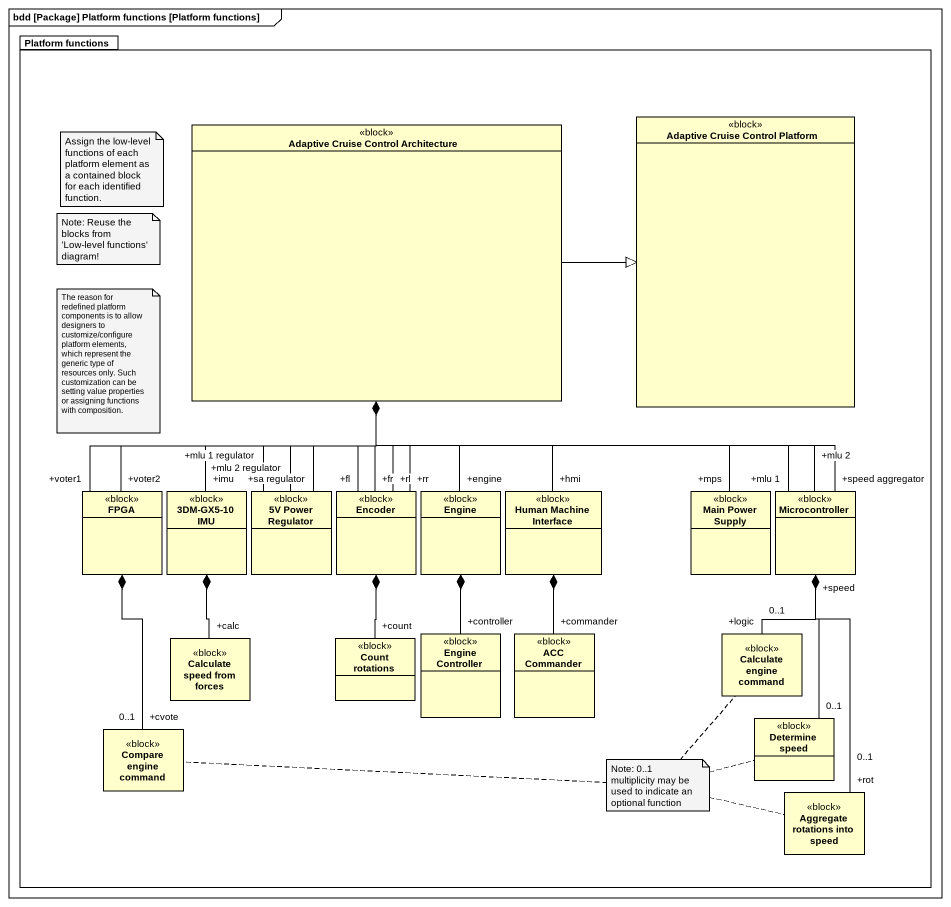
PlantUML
@startuml
mainframe bdd [Package] Platform functions [Platform functions]
hide circle
hide empty members
package "Platform functions" as Platform_functions {
  class "Adaptive Cruise Control Architecture" as Adaptive_Cruise_Control <<block>>
  class "Adaptive Cruise Control Platform" as Adaptive_Cruise_Control_2 <<block>>
  class FPGA <<block>>
  class "3DM-GX5-10 IMU" as c3DM_GX5_10_IMU <<block>>
  class "5V Power Regulator" as c5V_Power_Regulator <<block>>
  class Encoder <<block>>
  class Engine <<block>>
  class "Human Machine Interface" as Human_Machine_Interface <<block>>
  class "Main Power Supply" as Main_Power_Supply <<block>>
  class Microcontroller <<block>>
  class "Calculate speed from forces" as Calculate_speed_from_forces <<block>>
  class "Count rotations" as Count_rotations <<block>>
  class "Engine Controller" as Engine_Controller <<block>>
  class "ACC Commander" as ACC_Commander <<block>>
  class "Calculate engine command" as Calculate_engine_command <<block>>
  class "Determine speed" as Determine_speed <<block>>
  class "Compare engine command" as Compare_engine_command <<block>>
  class "Aggregate rotations into speed" as Aggregate_rotations_into <<block>>
}
Adaptive_Cruise_Control -right-|> Adaptive_Cruise_Control_2
FPGA "+voter2" -up-* Adaptive_Cruise_Control
FPGA "+voter1" -up-* Adaptive_Cruise_Control
c3DM_GX5_10_IMU "+imu" -up-* Adaptive_Cruise_Control
c5V_Power_Regulator "+mlu 1 regulator" -up-* Adaptive_Cruise_Control
c5V_Power_Regulator "+mlu 2 regulator" -up-* Adaptive_Cruise_Control
c5V_Power_Regulator "+sa regulator" -up-* Adaptive_Cruise_Control
Encoder "+fr" -up-* Adaptive_Cruise_Control
Encoder "+fl" -up-* Adaptive_Cruise_Control
Encoder "+rl" -up-* Adaptive_Cruise_Control
Encoder "+rr" -up-* Adaptive_Cruise_Control
Engine "+engine" -up-* Adaptive_Cruise_Control
Human_Machine_Interface "+hmi" -up-* Adaptive_Cruise_Control
Main_Power_Supply "+mps" -up-* Adaptive_Cruise_Control
Microcontroller "+mlu 1" -up-* Adaptive_Cruise_Control
Microcontroller "+speed aggregator" -up-* Adaptive_Cruise_Control
Microcontroller "+mlu 2" -up-* Adaptive_Cruise_Control
Calculate_speed_from_forces "+calc" -up-* c3DM_GX5_10_IMU
Count_rotations "+count" -up-* Encoder
Engine_Controller "+controller" -up-* Engine
ACC_Commander "+commander" -up-* Human_Machine_Interface
Calculate_engine_command "+logic\n0..1" -up-* Microcontroller
Determine_speed "0..1" -up-* "+speed" Microcontroller
Compare_engine_command "+cvote\n0..1" -up-* FPGA
Aggregate_rotations_into "+rot\n0..1" -up-* Microcontroller
note as N1
  Assign the low-level functions of each platform element as a contained block for each identified function.
end note
note as N2
  Note: Reuse the blocks from 'Low-level functions' diagram!
end note
note as N3
  The reason for redefined platform components is to allow designers to customize/configure platform elements, which represent the generic type of resources only. Such customization can be setting value properties or assigning functions with composition.
end note
note as N4
  Note: 0..1 multiplicity may be used to indicate an optional function
end note
N4 .. Determine_speed
N4 .. Compare_engine_command
N4 .. Calculate_engine_command
N4 .. Aggregate_rotations_into
@enduml
